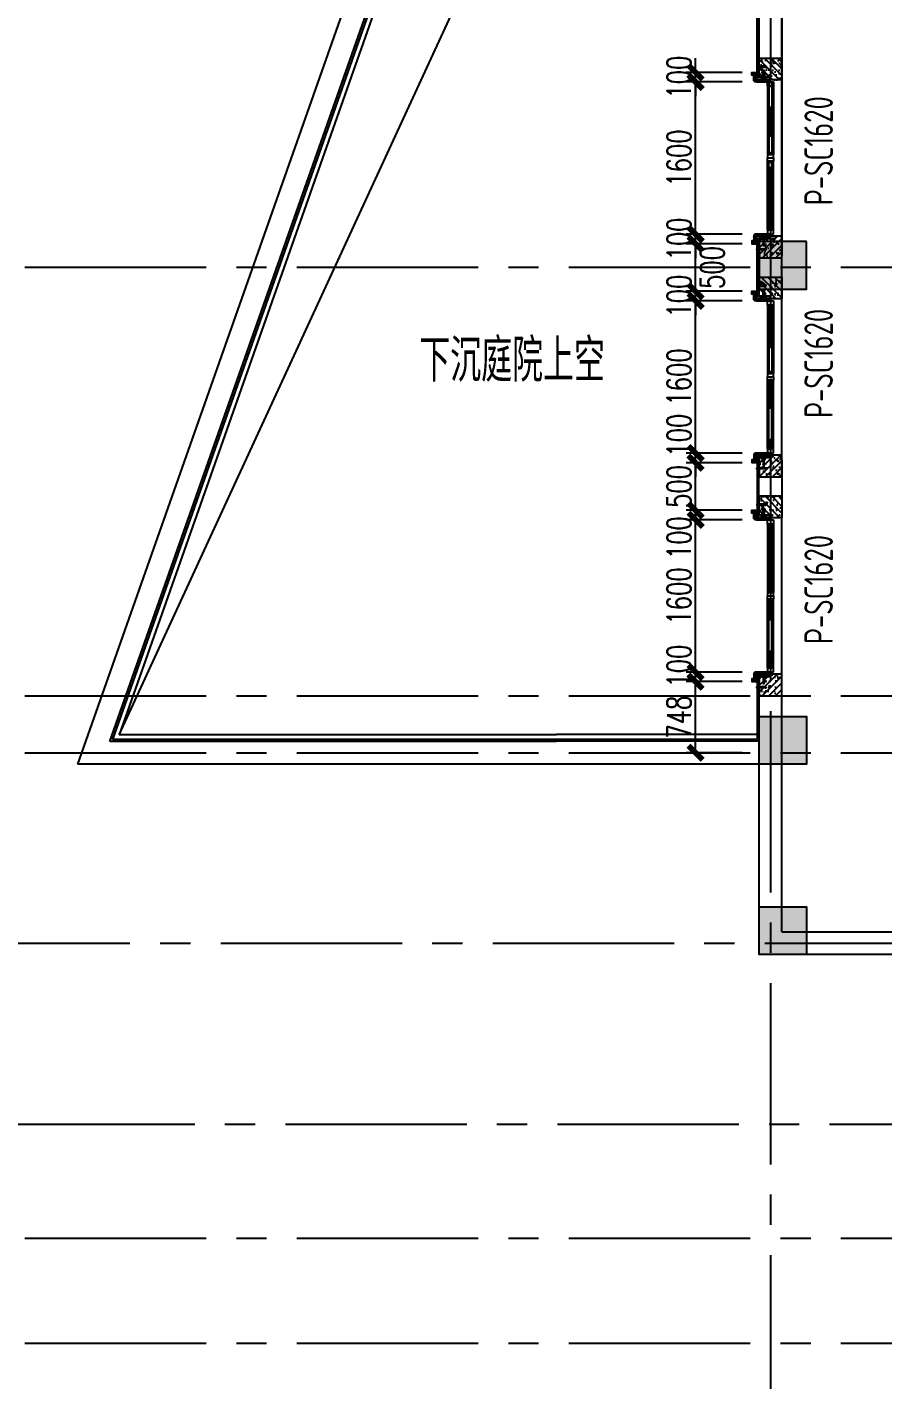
# Model space of a CAD drawing. Extents: x 296441 to 853063, y 459050 to 1117990.
# Drawn here: x 600890 to 609880, y 803050 to 817261 of the extents above; entities that cross this region are included whole.
import ezdxf
from ezdxf.enums import TextEntityAlignment as Align

# ---------------------------------------------------------------- set-up
doc = ezdxf.new("R2010")
doc.units = 0
doc.header["$LTSCALE"] = 1000
for name, pattern in [('14-GRID$0$CENTER2', [28.575, 19.05, -3.175, 3.175, -3.175]), ('CENTER', [50.8, 31.75, -6.35, 6.35, -6.35]), ('DASH', [0.35, 0.25, -0.1]), ('DOTE', [2.42, 2, -0.2, 0.02, -0.2])]:
    doc.linetypes.add(name, pattern=pattern)
for name, color, linetype in [('0-COL', 50, 'Continuous'), ('0-COL-H1', 170, 'Continuous'), ('0-dimension', 3, 'Continuous'), ('0-hatch', 8, 'Continuous'), ('0-不锈钢', 161, 'Continuous'), ('14-GRID$0$G-GRID', 9, '14-GRID$0$CENTER2'), ('1_钢型材', 30, 'Continuous'), ('2', 7, 'Continuous'), ('4HATCH(填充)', 8, 'Continuous'), ('5PJ(配件)', 13, 'Continuous'), ('8XX(虚线)', 8, 'DASH'), ('BSMT-PLAN-BS01$0$A-WALL', 1, 'Continuous'), ('DIM_ELEV', 3, 'Continuous'), ('DZ-3-PLAN-BASEMENT-NORTH$0$A-OVLK', 140, 'Continuous'), ('DZ-PLAN-MAIN-FL01$0$A-WIND-IDEN', 33, 'Continuous'), ('G-BM01$0$A-HOLE', 211, 'Continuous'), ('G-BM01$0$A-WALL', 1, 'Continuous'), ('G-BS01-20$0$G-FL01$0$A-OVLK', 140, 'Continuous'), ('G-BS01-20$0$G-FL01$0$A-SECT-WIND', 155, 'Continuous'), ('G-BS01-20$0$G-FL01$0$A-SECT-WOOD', 17, 'Continuous'), ('G-BS01-20$0$G-FL01$0$A-WALL', 1, 'Continuous'), ('G-BS01-20$0$G-FL01$0$A-WALL-FNSH', 6, 'Continuous'), ('G-TEXT-BM01-mi$0$A-ROOM-IDEN', 4, 'Continuous'), ('PUB_DIM', 3, 'Continuous'), ('PUB_TEXT', 7, 'Continuous'), ('WALL', 242, 'Continuous'), ('ZT0_默认图层-----PM、LM、DY、JD', 7, 'Continuous'), ('ZT1_Dim---标注---PM、LM、DY、JD', 252, 'Continuous'), ('ZT1_通用--Wall---PM、LM、DY、JD', 5, 'Continuous'), ('ZT1_通用--填充---PM、LM、DY、JD', 8, 'Continuous'), ('ZT3_辅材--五金件-------------JD', 13, 'Continuous'), ('ZT3_辅材--其他---------------JD', 1, 'Continuous'), ('ZT3_面板--石材板-PM、LM、DY、JD', 45, 'Continuous'), ('ZX', 1, 'CENTER')]:
    doc.layers.add(name, color=color, linetype=linetype)
doc.layers.add('noprint', color=215, linetype='Continuous', plot=False)
doc.styles.add('_TCH_DIM', font='SIMPLEX', dxfattribs={"bigfont": 'GBCBIG'})
doc.styles.get("Standard").update_dxf_attribs({"font": 'gbenor.shx', "bigfont": 'gbcbig.shx'})
doc.styles.add('ZT-DIMSTYLE', font='ROMANS.shx', dxfattribs={"width": 0.7, "bigfont": 'CHINESE.shx'})
doc.styles.add('ZT_文字标注', font='ROMANS.shx', dxfattribs={"width": 0.7, "bigfont": '@1chinese.shx'})
doc.dimstyles.new('ZT-DIM100', dxfattribs={"dimscale": 100, "dimtxt": 2.5, "dimasz": 1.5, "dimexe": 1, "dimexo": 1, "dimgap": 0.5, "dimtad": 1, "dimdec": 0, "dimdsep": 46, "dimtxsty": 'ZT-DIMSTYLE', "dimblk": 'ARCHTICK', "dimcen": 2.5, "dimclrd": 175, "dimclre": 175, "dimclrt": 7, "dimazin": 2, "dimtfac": 1, "dimtix": 1, "dimtmove": 2, "dimatfit": 3, "dimfxl": 0, "dimarcsym": 0})

# ---------------------------------------------------------------- blocks, each defined once
blk = doc.blocks.new('20B-G1-地下夹层')
at = {"layer": 'DZ-3-PLAN-BASEMENT-NORTH$0$A-OVLK'}
blk.add_line((694069, -444412), (691961, -444412), dxfattribs=at)
at = {"layer": 'G-BM01$0$A-WALL'}
for p, q in [((694089, -435782), (694089, -437505)), ((694329, -436022), (694329, -437602)), ((694089, -443815), (694089, -444482)), ((694329, -446482), (694329, -443825)), ((694089, -444482), (691961, -444482)), ((694089, -444722), (691961, -444722)), ((694089, -444722), (694089, -446722)), ((694329, -446482), (701529, -446482)), ((696089, -446722), (694089, -446722))]:
    blk.add_line(p, q, dxfattribs=at)
at = {"layer": 'G-BS01-20$0$G-FL01$0$A-OVLK'}
for p, q in [((694329, -439205), (694329, -437505)), ((694329, -441505), (694329, -439805)), ((694329, -443805), (694329, -442105))]:
    blk.add_line(p, q, dxfattribs=at)
at = {"layer": 'G-BS01-20$0$G-FL01$0$A-SECT-WIND'}
for p, q in [((694177, -437600), (694177, -438317)), ((694194, -437562), (694194, -438302)), ((694224, -437562), (694224, -438302)), ((694242, -437600), (694242, -438317)), ((694177, -439110), (694177, -438387)), ((694194, -439095), (694194, -438402)), ((694224, -439095), (694224, -438402)), ((694242, -439110), (694242, -438387)), ((694177, -439900), (694177, -440617)), ((694194, -439915), (694194, -440602)), ((694224, -439915), (694224, -440602)), ((694242, -439900), (694242, -440617)), ((694177, -441410), (694177, -440687)), ((694194, -441395), (694194, -440702)), ((694224, -441395), (694224, -440702)), ((694242, -441410), (694242, -440687)), ((694177, -442200), (694177, -442917)), ((694194, -442215), (694194, -442902)), ((694224, -442215), (694224, -442902)), ((694242, -442200), (694242, -442917)), ((694177, -443710), (694177, -442987)), ((694194, -443695), (694194, -443002)), ((694224, -443695), (694224, -443002)), ((694242, -443710), (694242, -442987))]:
    blk.add_line(p, q, dxfattribs=at)
at = {"layer": 'G-BS01-20$0$G-FL01$0$A-SECT-WOOD'}
for points in [[(694242, -437555), (694242, -437600), (694177, -437600), (694177, -437555)], [(694224, -437562), (694194, -437562), (694194, -437600), (694224, -437600)], [(694242, -438352), (694242, -438317), (694177, -438317), (694177, -438352)], [(694242, -438352), (694242, -438387), (694177, -438387), (694177, -438352)], [(694224, -438302), (694194, -438302), (694194, -438317), (694224, -438317)], [(694224, -438402), (694194, -438402), (694194, -438387), (694224, -438387)], [(694242, -439155), (694242, -439110), (694177, -439110), (694177, -439155)], [(694224, -439095), (694194, -439095), (694194, -439110), (694224, -439110)], [(694242, -439855), (694242, -439900), (694177, -439900), (694177, -439855)], [(694224, -439915), (694194, -439915), (694194, -439900), (694224, -439900)], [(694242, -440652), (694242, -440617), (694177, -440617), (694177, -440652)], [(694242, -440652), (694242, -440687), (694177, -440687), (694177, -440652)], [(694224, -440602), (694194, -440602), (694194, -440617), (694224, -440617)], [(694224, -440702), (694194, -440702), (694194, -440687), (694224, -440687)], [(694242, -441455), (694242, -441410), (694177, -441410), (694177, -441455)], [(694224, -441395), (694194, -441395), (694194, -441410), (694224, -441410)], [(694242, -442155), (694242, -442200), (694177, -442200), (694177, -442155)], [(694224, -442215), (694194, -442215), (694194, -442200), (694224, -442200)], [(694242, -442952), (694242, -442917), (694177, -442917), (694177, -442952)], [(694224, -442902), (694194, -442902), (694194, -442917), (694224, -442917)], [(694242, -442952), (694242, -442987), (694177, -442987), (694177, -442952)], [(694224, -443002), (694194, -443002), (694194, -442987), (694224, -442987)], [(694242, -443755), (694242, -443710), (694177, -443710), (694177, -443755)], [(694224, -443695), (694194, -443695), (694194, -443710), (694224, -443710)]]:
    blk.add_lwpolyline(points, close=True, dxfattribs=at)
at = {"layer": 'G-BS01-20$0$G-FL01$0$A-WALL'}
for p, q in [((694329, -436022), (694329, -439382)), ((694089, -439215), (694089, -439805)), ((694089, -442095), (694089, -441515)), ((694329, -441525), (694329, -442105))]:
    blk.add_line(p, q, dxfattribs=at)
at = {"layer": 'G-BS01-20$0$G-FL01$0$A-WALL', "color": 1}
for p, q in [((694329, -437495), (694329, -436554)), ((694329, -439805), (694329, -439215))]:
    blk.add_line(p, q, dxfattribs=at)
at = {"layer": 'G-BS01-20$0$G-FL01$0$A-WALL-FNSH'}
blk.add_line((694069, -444462), (691961, -444462), dxfattribs=at)
blk.add_lwpolyline([(694089, -437505), (694069, -437505), (694069, -435762), (705729, -435762)], dxfattribs=at)
at = {"layer": 'G-BS01-20$0$G-FL01$0$A-WALL-FNSH', "elevation": 0}
for points in [[(694089, -439805), (694069, -439805), (694069, -439205), (694089, -439205)], [(694089, -441505), (694069, -441505), (694069, -442105), (694089, -442105)], [(694089, -443805), (694069, -443805), (694069, -444462)]]:
    blk.add_lwpolyline(points, dxfattribs=at)
blk = doc.blocks.new('B2-665')
at = {"layer": 'DIM_ELEV'}
for p, q in [((807086, 166520), (806786, 166820)), ((806786, 166820), (808282, 166820)), ((807086, 166520), (807386, 166820))]:
    blk.add_line(p, q, dxfattribs=at)
at = {"layer": 'DZ-PLAN-MAIN-FL01$0$A-WIND-IDEN', "color": 2, "width": 0.8}
for s, p in [('P-SC1620', (800229, 169414)), ('P-SC1620', (800229, 167180)), ('P-SC1620', (800229, 164805)), ('LPC0716a', (809469, 162722))]:
    blk.add_text(s, height=300, rotation=90, dxfattribs=at).set_placement(p)
blk.add_text('LPC0716a', height=300, dxfattribs=at).set_placement((809623, 164479))
at = {"layer": 'G-TEXT-BM01-mi$0$A-ROOM-IDEN'}
for s, height, p in [('上', 451, (807609, 167922)), ('下沉庭院上空', 451.3, (795884, 167559)), ('上空', 451.3, (802961, 165838)), ('下', 451, (807911, 164688)), ('采光井', 451.3, (809958, 163124)), ('上空', 451.3, (809958, 162637))]:
    blk.add_text(s, height=height, dxfattribs=at).set_placement(p)
at = {"layer": 'G-TEXT-BM01-mi$0$A-ROOM-IDEN', "insert": (808541, 166640), "char_height": 451.3, "width": 611.5, "attachment_point": 1}
blk.add_mtext('上空', dxfattribs=at)
at = {"layer": 'PUB_TEXT', "style": '_TCH_DIM', "width": 0.705882}
for s, p in [('-3.000', (807258, 167300)), ('-3.050', (807309, 166910)), ('(', (808382, 166910)), (')', (808712, 166910))]:
    blk.add_text(s, height=255, dxfattribs=at).set_placement(p)
at = {"layer": 'PUB_TEXT', "style": '_TCH_DIM'}
blk.add_text('结', height=289, dxfattribs=at).set_placement((808502, 166910))
blk = doc.blocks.new('20B夹层柱子')
at = {"layer": '0-COL', "elevation": 0}
for points in [[(1181865, -439288), (1181365, -439288), (1181365, -439788), (1181865, -439788)], [(1181365, -444278), (1181865, -444278), (1181865, -444778), (1181365, -444778)], [(1181605, -446278), (1181605, -446278), (1181865, -446278), (1181865, -446778), (1181365, -446778), (1181365, -446278)]]:
    blk.add_lwpolyline(points, close=True, dxfattribs=at)
at = {"layer": '0-COL-H1', "color": 254}
for points in [[(1181365, -439788, 0), (1181365, -439288, 0), (1181865, -439788, 0), (1181865, -439288, 0)], [(1181865, -444778, 0), (1181865, -444278, 0), (1181365, -444778, 0), (1181365, -444278, 0)], [(1181605, -446278, 0), (1181365, -446278, 0), (1181605, -446278, 0), (1181365, -446778, 0)], [(1181605, -446278, 0), (1181365, -446778, 0), (1181865, -446278, 0), (1181865, -446778, 0)]]:
    blk.add_solid(points, dxfattribs=at)
blk = doc.blocks.new('ZT_钢膨胀螺栓_M10X95')
at = {"layer": 'ZT3_辅材--五金件-------------JD', "color": 1, "linetype": 'DOTE', "ltscale": 5}
blk.add_line((-27, 0), (82, 0), dxfattribs=at)
at = {"layer": 'ZT3_辅材--五金件-------------JD'}
for p, q in [((-17, 5), (-19, 4)), ((-19, -4), (-19, 4)), ((-13, 4), (-18, 4)), ((-13, 5), (-17, 5)), ((-17, 5), (-17, -5)), ((-16, 5), (-16, -5)), ((-14, 5), (-14, -5)), ((-13, -7), (-13, 7)), ((-5, 9), (-12, 9)), ((-5, 5), (-12, 5)), ((-5, -9), (-5, 9)), ((-2, 1), (-5, 0)), ((-2, 0), (-5, -1)), ((0, 5), (55, 5)), ((55, 5), (55, -5)), ((57, 4), (55, 4)), ((57, 1), (55, 1)), ((57, 5), (72, 7)), ((57, -5), (57, 5)), ((72, 0), (61, 0)), ((72, 7), (75, 7)), ((72, 7), (72, 0)), ((76, 6), (76, -6)), ((-17, -5), (-19, -4)), ((-13, -4), (-18, -4)), ((-13, -5), (-17, -5)), ((-5, -5), (-12, -5)), ((-5, -9), (-12, -9)), ((55, -5), (0, -5)), ((57, -1), (55, -1)), ((57, -4), (55, -4)), ((72, -7), (57, -5)), ((61, 0), (72, 0)), ((72, 0), (72, -7)), ((75, -7), (72, -7))]:
    blk.add_line(p, q, dxfattribs=at)
for centre, radius, start, end in [((-7, 7), 5.58, 155.5673, 204.4327), ((9, 0), 21.6, 167.6432, 192.3568), ((60, 0), 1.04, 23.5782, 336.4218), ((75, 6), 1, 0, 97.412), ((-7, -7), 5.58, 155.5673, 204.4327), ((75, -6), 1, 262.588, 0)]:
    blk.add_arc(centre, radius, start, end, dxfattribs=at)
at = {"layer": 'Defpoints', "color": 250, "style": 'ZT_文字标注', "width": 0.7}
for s, p in [('M10', (-9, 7)), ('95', (-9, -6))]:
    blk.add_text(s, height=1.5, rotation=90, dxfattribs=at).set_placement(p, align=Align.MIDDLE)
blk = doc.blocks.new('*U2473')
at = {"layer": 'ZT3_辅材--五金件-------------JD', "rotation": 270}
blk.add_blockref('ZT_钢膨胀螺栓_M10X95', (0, 0), dxfattribs=at)
blk = doc.blocks.new('BS-03')
at = {"layer": '0-hatch'}
h = blk.add_hatch(dxfattribs=at)
h.set_pattern_fill('ANSI37', color=256, scale=0.2, angle=90, style=0)
h.set_pattern_definition([(45.000534, (-2240.4478, -446.36857), (-0.44901699, 0.44900862), []), (135.000534, (-2240.4478, -446.36857), (-0.44900862, -0.44901699), [])])
h.paths.add_polyline_path([(-6, 0), (-7, 0), (-7, -9), (-6, -9), (-8, -15), (9, -15), (6, -9), (7, -9), (7, 0), (6, 0), (6, -8), (4, -8), (4, -9), (7, -14), (6, -14, -0.197658), (5, -14), (-5, -14, -0.197658), (-6, -14), (-7, -14), (-4, -8), (-6, -8)])
at = {"layer": 'ZT1_通用--填充---PM、LM、DY、JD', "ltscale": 40}
h = blk.add_hatch(dxfattribs=at)
h.set_pattern_fill('ANSI38', color=256, style=0)
h.set_pattern_definition([(45, (-17.5, 0), (-1.12253, 1.12253), []), (135, (-17.5, 0), (-3.367596, 1.12253), [3.96875, -2.38125])])
h.paths.add_polyline_path([(-18, 3), (-18, 0), (18, 0), (18, 3)])
at = {"layer": '0-不锈钢'}
for p, q in [((4, 19), (-4, 19)), ((-4, 9), (-4, 14)), ((-3, 19), (-3, 14)), ((4, 9), (4, 14)), ((-2, -12), (-5, -14)), ((2, -12), (5, -14)), ((4, -9), (4, -8))]:
    blk.add_line(p, q, dxfattribs=at)
blk.add_lwpolyline([(-10, 8), (-10, 7), (10, 7), (10, 8)], close=True, dxfattribs=at)
blk.add_lwpolyline([(-7, 9, 0.317837), (-4, 9, 0.158919), (4, 9, 0.317837), (7, 9), (7, 14, 0.317837), (4, 14, 0.158919), (-4, 14, 0.317837), (-7, 14)], format="xyb", close=True, dxfattribs=at)
for points in [[(5, 14), (0, 14), (-6, 14)], [(5, 8), (0, 8), (-6, 8)], [(4, 14), (4, 19), (3, 19), (-3, 19), (-4, 19), (-4, 14)], [(3, 19), (3, 14)], [(7, 0), (7, -9), (6, -9), (9, -15), (-8, -15), (-6, -9), (-7, -9), (-7, 0)], [(4, -9), (7, -14), (-7, -14), (-4, -8)], [(6, 0), (6, -8), (-6, -8), (-6, 0)]]:
    blk.add_lwpolyline(points, dxfattribs=at)
blk.add_lwpolyline([(3, -8), (3, -10, -0.809451), (3, -10), (3, -10, 0.17444), (0, -9, 0.17444), (-3, -10), (-3, -10, -0.809451), (-3, -10), (-2, -8)], format="xyb", dxfattribs=at)
for centre, radius, start, end in [((-6, -13), 0.871, 153.627, 308.5058), ((0, -15), 3.96, 51.4953, 128.5058), ((6, -13), 0.871, 231.4953, 26.374)]:
    blk.add_arc(centre, radius, start, end, dxfattribs=at)
at = {"layer": '2', "color": 1, "linetype": 'CENTER', "ltscale": 0.2}
blk.add_line((0, 19), (0, -20), dxfattribs=at)
at = {"layer": '2', "color": 2}
blk.add_lwpolyline([(-18, 3), (-18, 0), (18, 0), (18, 3), (-18, 3)], close=True, dxfattribs=at)
at = {"layer": 'ZT3_辅材--五金件-------------JD', "ltscale": 40}
blk.add_lwpolyline([(-18, 3), (-18, 0), (18, 0), (18, 3), (-18, 3)], dxfattribs=at)
at = {"layer": 'ZX'}
for p, q in [((0, 25), (0, -8)), ((0, 19), (0, -13))]:
    blk.add_line(p, q, dxfattribs=at)
blk = doc.blocks.new('20200317151452')
at = {"layer": '4HATCH(填充)', "ltscale": 10}
h = blk.add_hatch(dxfattribs=at)
h.set_pattern_fill('ANSI33', color=256, scale=4)
h.set_pattern_definition([(45, (101815.511, -222280.076), (-8.9802561, 8.9802561), []), (45, (101824.491, -222280.076), (-8.9802561, 8.9802561), [6.35, -3.175])])
h.paths.add_polyline_path([(25, -125), (50, -125), (50, -265), (25, -265)])
h = blk.add_hatch(dxfattribs=at)
h.set_pattern_fill('ANSI33', color=256, scale=4)
h.set_pattern_definition([(45, (367061.427, -666237.942), (-8.98025612, 8.98025612), []), (45, (367070.407, -666237.942), (-8.98025612, 8.98025612), [6.35, -3.175])])
edge = h.paths.add_edge_path()
edge.add_line((-50, -265), (50, -265))
edge.add_line((50, -265), (50, -280))
edge.add_arc((45, -280), 5, 270.0089, 359.9995, ccw=False)
edge.add_line((45, -285), (40, -285))
edge.add_line((40, -285), (40, -290))
edge.add_arc((35, -290), 5, 270, 360, ccw=False)
edge.add_line((35, -295), (-20, -295))
edge.add_line((-20, -295), (-20, -315))
edge.add_line((-20, -315), (-50, -315))
edge.add_line((-50, -315), (-50, -295))
edge.add_line((-50, -295), (-50, -265))
at = {"layer": '8XX(虚线)', "ltscale": 25}
h = blk.add_hatch(dxfattribs=at)
h.set_pattern_fill('AR-SAND', color=256, scale=0.05, angle=360, style=0)
h.set_pattern_definition([(232.5, (24.9997, -190.4254), (-2.44707, 0.08), [0, -1.9304, 0, -2.159, 0, -2.06375]), (262.5, (24.9997, -190.4254), (-3.58413, -2.24762), [0, -1.0414, 0, -1.7399, 0, -0.66675]), (302.5, (24.9997, -188.8633), (-0.00719, -3.95496), [0, -0.635, 0, -2.286, 0, -2.9845]), (312.5, (24.9997, -188.8633), (-1.11465, -3.81778), [0, -0.3175, 0, -1.4986, 0, -1.7145])])
edge = h.paths.add_edge_path()
edge.add_line((41, -160), (34, -160))
edge.add_line((34, -160), (34, -170))
edge.add_line((34, -170), (38, -170))
edge.add_arc((38, -172), 1.2, 0, 90, ccw=False)
edge.add_line((39, -172), (39, -190))
edge.add_line((39, -190), (41, -190))
edge.add_line((41, -190), (41, -160))
edge = h.paths.add_edge_path()
edge.add_line((34, -220), (41, -220))
edge.add_line((41, -220), (41, -190))
edge.add_line((41, -190), (39, -190))
edge.add_line((39, -190), (39, -209))
edge.add_arc((38, -209), 1.2, 270, 360, ccw=False)
edge.add_line((38, -210), (34, -210))
edge.add_line((34, -210), (34, -220))
at = {"layer": 'ZT1_通用--填充---PM、LM、DY、JD', "ltscale": 40}
h = blk.add_hatch(dxfattribs=at)
h.set_pattern_fill('钢筋混凝土', color=256, scale=20)
h.set_pattern_definition([(45, (101815.51, -222280.076), (-35.355339, 35.355339), []), (50, (101815.51, -222280.08), (143.452037, -12.550427), [15, -165]), (355, (101815.51, -222280.08), (-27.75027, 150.43843), [12, -132]), (100.4514, (101827.47, -222281.12), (115.70188, 137.88791), [12.74804, -140.22842]), (46.1842, (101815.51, -222240.08), (213.44821, -33.1038), [22.5, -247.5]), (96.6356, (101833.3, -222242.83), (186.93254, 194.82357), [19.12206, -210.3426]), (351.1842, (101815.51, -222240.08), (186.93239, 194.82372), [18, -198]), (21, (101835.51, -222250.08), (119.38141, -80.52378), [15, -165]), (326, (101835.51, -222250.08), (48.66307, 145.03001), [12, -132]), (71.4514, (101845.46, -222256.79), (168.044526, 64.5061), [12.74804, -140.22842]), (37.5, (101815.51, -222280.076), (2.431971, 66.578771), [0, -130.4, 0, -134, 0, -132.5]), (7.5, (101815.51, -222280.076), (52.613907, 78.882342), [0, -76.4, 0, -127.4, 0, -50.5]), (327.5, (101770.91, -222280.076), (106.764487, -4.510974), [0, -50, 0, -156, 0, -207]), (317.5, (101750.91, -222280.08), (116.637234, 20.020996), [0, -65, 0, -103.6, 0, -147])])
h.paths.add_polyline_path([(-200, -240), (-200, 0), (30, 0), (30, -120), (0, -120), (0, -240)])
at = {"color": 1, "linetype": 'CENTER', "ltscale": 10}
blk.add_line((-40, -190), (19, -190), dxfattribs=at)
blk.add_line((-40, -190), (19, -190), dxfattribs=at)
at = {"color": 8}
blk.add_line((41, -220, 0), (34, -220, 0), dxfattribs=at)
at = {"layer": '1_钢型材', "ltscale": 40, "elevation": 0}
blk.add_lwpolyline([(-7, -262), (-7, -258), (-38, -258), (-38, -240), (-140, -240), (-140, -244), (-42, -244), (-42, -262)], close=True, dxfattribs=at)
at = {"layer": '5PJ(配件)'}
for p, q in [((4, -170), (4, -210)), ((8, -170), (8, -210)), ((25, -170), (38, -170, 0)), ((38, -210, 0), (25, -210)), ((35, -170, 0), (35, -210, 0)), ((39, -172, 0), (39, -184, 0)), ((39, -184, 0), (39, -209, 0))]:
    blk.add_line(p, q, dxfattribs=at)
for points in [[(25, -210), (0, -210), (0, -170)], [(0, -170), (25, -170)]]:
    blk.add_lwpolyline(points, dxfattribs=at)
for centre, start, end in [((38, -172, 0), 0, 90), ((38, -209, 0), 270, 0)]:
    blk.add_arc(centre, 1.2, start, end, dxfattribs=at)
at = {"layer": '8XX(虚线)', "ltscale": 25}
for p, q in [((34, -170, 0), (34, -160, 0)), ((34, -160, 0), (41, -160, 0)), ((34, -215, 0), (34, -210, 0)), ((34, -220, 0), (34, -210, 0)), ((41, -160, 0), (41, -220, 0))]:
    blk.add_line(p, q, dxfattribs=at)
at = {"layer": 'ZT1_通用--Wall---PM、LM、DY、JD', "ltscale": 300}
blk.add_lwpolyline([(-200, -240), (-200, 0), (30, 0), (30, -120), (0, -120), (0, -240), (-200, -240)], dxfattribs=at)
at = {"layer": 'ZT1_通用--填充---PM、LM、DY、JD', "linetype": 'ByBlock', "const_width": 1, "elevation": 0}
blk.add_lwpolyline([(25, -265), (50, -265)], dxfattribs=at)
at = {"layer": 'ZT3_辅材--五金件-------------JD', "color": 1, "linetype": 'DOTE', "ltscale": 5}
blk.add_line((19, -190), (-74, -190), dxfattribs=at)
at = {"layer": 'ZT3_辅材--五金件-------------JD'}
for p, q in [((-68, -196), (-68, -185)), ((-67, -184), (-64, -184)), ((-64, -197), (-67, -197)), ((-64, -190), (-64, -183)), ((-64, -183), (-49, -185)), ((-53, -190), (-64, -190)), ((-64, -197), (-64, -191)), ((-64, -191), (-53, -191)), ((-49, -195), (-64, -197)), ((-49, -185), (-49, -195)), ((-49, -186), (-47, -186)), ((-49, -189), (-47, -189)), ((-49, -191), (-47, -191)), ((-49, -195), (-47, -195)), ((-47, -195), (-47, -185)), ((-47, -185), (4, -185)), ((4, -195), (-47, -195)), ((10, -190), (13, -189)), ((10, -191), (13, -190)), ((13, -181), (17, -181)), ((13, -181), (13, -200)), ((13, -186), (17, -186)), ((13, -195), (17, -195)), ((13, -200), (17, -200)), ((18, -183), (18, -197)), ((18, -185), (19, -185)), ((18, -186), (19, -186)), ((18, -195), (19, -195)), ((18, -195), (19, -195)), ((19, -195), (19, -185))]:
    blk.add_line(p, q, dxfattribs=at)
for centre, radius, start, end in [((-67, -185), 1, 82.588, 180), ((-67, -196), 1, 180, 277.412), ((-52, -190), 1.04, 203.5782, 156.4218), ((12, -183), 5.58, 335.5673, 24.4327), ((-4, -190), 21.6, 347.6432, 12.3568), ((12, -197), 5.58, 335.5673, 24.4327)]:
    blk.add_arc(centre, radius, start, end, dxfattribs=at)
at = {"layer": 'ZT3_辅材--其他---------------JD', "ltscale": 40}
blk.add_line((25, -125, 0), (0, -125), dxfattribs=at)
at = {"layer": 'ZT3_面板--石材板-PM、LM、DY、JD', "ltscale": 10, "elevation": 0}
blk.add_lwpolyline([(25, -125), (50, -125), (50, -265), (25, -265)], close=True, dxfattribs=at)
at = {"layer": 'ZT3_面板--石材板-PM、LM、DY、JD', "ltscale": 40, "elevation": 0}
blk.add_lwpolyline([(25, -125), (25, -265), (50, -265), (50, -125)], close=True, dxfattribs=at)
at = {"layer": 'ZT3_面板--石材板-PM、LM、DY、JD', "ltscale": 10, "elevation": 0}
blk.add_lwpolyline([(50, -265), (50, -280, -0.414165), (45, -285), (40, -285), (40, -290, -0.414214), (35, -295), (-20, -295), (-20, -315), (-50, -315), (-50, -295), (-50, -265), (50, -265)], format="xyb", dxfattribs=at)
at = {"layer": '0-dimension', "ltscale": 0.5}
blk.add_blockref('BS-03', (-25, -265, 0), dxfattribs=at)
at = {"layer": 'ZT3_辅材--五金件-------------JD', "extrusion": (0, 0, -1), "zscale": -1, "rotation": 180}
blk.add_blockref('*U2473', (110, -244), dxfattribs=at)
at = {"layer": 'Defpoints', "color": 250, "style": 'ZT_文字标注', "width": 0.7}
for s, p in [('95', (17, -184)), ('M10', (17, -198))]:
    blk.add_text(s, height=1.5, rotation=270, dxfattribs=at).set_placement(p, align=Align.MIDDLE)
blk = doc.blocks.new('_ArchTick')
at = {"color": 0, "linetype": 'ByBlock', "const_width": 0.4}
blk.add_lwpolyline([(-0.5, -0.5), (0.5, 0.5)], dxfattribs=at)
blk = doc.blocks.new('*D2332')
at = {"layer": 'Defpoints', "color": 0, "ltscale": 1000, "transparency": 16777216}
for p in [(607912, 816785), (608503, 816785, 0), (608503, 816685, 0)]:
    blk.add_point(p, dxfattribs=at)
at = {"layer": 'ZT1_Dim---标注---PM、LM、DY、JD', "color": 175, "linetype": 'ByBlock', "lineweight": -2, "ltscale": 1000, "transparency": 16777216}
for p, q in [((607912, 816785), (607912, 816935)), ((608403, 816785), (607812, 816785)), ((607912, 816685), (607912, 816785)), ((608403, 816685), (607812, 816685)), ((607912, 816685), (607912, 816535))]:
    blk.add_line(p, q, dxfattribs=at)
at = {"layer": 'ZT1_Dim---标注---PM、LM、DY、JD', "color": 175, "lineweight": -2, "ltscale": 1000, "transparency": 16777216, "xscale": 150, "yscale": 150, "zscale": 150}
for p, rotation in [((607912, 816785), 270), ((607912, 816685), 90)]:
    blk.add_blockref('_ArchTick', p, dxfattribs=dict(at, rotation=rotation))
at = {"layer": 'ZT1_Dim---标注---PM、LM、DY、JD', "color": 7, "ltscale": 1000, "transparency": 16777216, "insert": (607737, 816735), "char_height": 250, "attachment_point": 5, "rotation": 90, "style": 'ZT-DIMSTYLE'}
blk.add_mtext('100', dxfattribs=at)
blk = doc.blocks.new('*D2333')
at = {"layer": 'Defpoints', "color": 0, "ltscale": 1000, "transparency": 16777216}
for p in [(607912, 816685), (608503, 816685, 0), (608503, 815085)]:
    blk.add_point(p, dxfattribs=at)
at = {"layer": 'ZT1_Dim---标注---PM、LM、DY、JD', "color": 175, "linetype": 'ByBlock', "lineweight": -2, "ltscale": 1000, "transparency": 16777216}
for p, q in [((608403, 816685), (607812, 816685)), ((607912, 815085), (607912, 816685)), ((608403, 815085), (607812, 815085))]:
    blk.add_line(p, q, dxfattribs=at)
at = {"layer": 'ZT1_Dim---标注---PM、LM、DY、JD', "color": 175, "lineweight": -2, "ltscale": 1000, "transparency": 16777216, "xscale": 150, "yscale": 150, "zscale": 150}
for p, rotation in [((607912, 816685), 90), ((607912, 815085), 270)]:
    blk.add_blockref('_ArchTick', p, dxfattribs=dict(at, rotation=rotation))
at = {"layer": 'ZT1_Dim---标注---PM、LM、DY、JD', "color": 7, "ltscale": 1000, "transparency": 16777216, "insert": (607737, 815885), "char_height": 250, "attachment_point": 5, "rotation": 90, "style": 'ZT-DIMSTYLE'}
blk.add_mtext('1600', dxfattribs=at)
blk = doc.blocks.new('*D2334')
at = {"layer": 'Defpoints', "color": 0, "ltscale": 1000, "transparency": 16777216}
for p in [(607912, 815085), (608503, 815085), (608503, 814985)]:
    blk.add_point(p, dxfattribs=at)
at = {"layer": 'ZT1_Dim---标注---PM、LM、DY、JD', "color": 175, "linetype": 'ByBlock', "lineweight": -2, "ltscale": 1000, "transparency": 16777216}
for p, q in [((607912, 815085), (607912, 815235)), ((608403, 815085), (607812, 815085)), ((607912, 814985), (607912, 815085)), ((608403, 814985), (607812, 814985)), ((607912, 814985), (607912, 814835))]:
    blk.add_line(p, q, dxfattribs=at)
at = {"layer": 'ZT1_Dim---标注---PM、LM、DY、JD', "color": 175, "lineweight": -2, "ltscale": 1000, "transparency": 16777216, "xscale": 150, "yscale": 150, "zscale": 150}
for p, rotation in [((607912, 815085), 270), ((607912, 814985), 90)]:
    blk.add_blockref('_ArchTick', p, dxfattribs=dict(at, rotation=rotation))
at = {"layer": 'ZT1_Dim---标注---PM、LM、DY、JD', "color": 7, "ltscale": 1000, "transparency": 16777216, "insert": (607737, 815035), "char_height": 250, "attachment_point": 5, "rotation": 90, "style": 'ZT-DIMSTYLE'}
blk.add_mtext('100', dxfattribs=at)
blk = doc.blocks.new('*D2340')
at = {"layer": 'Defpoints', "color": 0, "ltscale": 1000, "transparency": 16777216}
for p in [(607912, 814985), (608503, 814985), (608503, 814485)]:
    blk.add_point(p, dxfattribs=at)
at = {"layer": 'ZT1_Dim---标注---PM、LM、DY、JD', "color": 175, "linetype": 'ByBlock', "lineweight": -2, "ltscale": 1000, "transparency": 16777216}
for p, q in [((608403, 814985), (607812, 814985)), ((607912, 814485), (607912, 814985)), ((608403, 814485), (607812, 814485))]:
    blk.add_line(p, q, dxfattribs=at)
at = {"layer": 'ZT1_Dim---标注---PM、LM、DY、JD', "color": 175, "lineweight": -2, "ltscale": 1000, "transparency": 16777216, "xscale": 150, "yscale": 150, "zscale": 150}
for p, rotation in [((607912, 814985), 90), ((607912, 814485), 270)]:
    blk.add_blockref('_ArchTick', p, dxfattribs=dict(at, rotation=rotation))
at = {"layer": 'ZT1_Dim---标注---PM、LM、DY、JD', "color": 7, "ltscale": 1000, "transparency": 16777216, "insert": (608087, 814735), "char_height": 250, "attachment_point": 5, "rotation": 90, "style": 'ZT-DIMSTYLE'}
blk.add_mtext('500', dxfattribs=at)
blk = doc.blocks.new('*D2341')
at = {"layer": 'Defpoints', "color": 0, "ltscale": 1000, "transparency": 16777216}
for p in [(607912, 814485), (608503, 814485), (608503, 814385)]:
    blk.add_point(p, dxfattribs=at)
at = {"layer": 'ZT1_Dim---标注---PM、LM、DY、JD', "color": 175, "linetype": 'ByBlock', "lineweight": -2, "ltscale": 1000, "transparency": 16777216}
for p, q in [((607912, 814485), (607912, 814635)), ((608403, 814485), (607812, 814485)), ((607912, 814385), (607912, 814485)), ((608403, 814385), (607812, 814385)), ((607912, 814385), (607912, 814235))]:
    blk.add_line(p, q, dxfattribs=at)
at = {"layer": 'ZT1_Dim---标注---PM、LM、DY、JD', "color": 175, "lineweight": -2, "ltscale": 1000, "transparency": 16777216, "xscale": 150, "yscale": 150, "zscale": 150}
for p, rotation in [((607912, 814485), 270), ((607912, 814385), 90)]:
    blk.add_blockref('_ArchTick', p, dxfattribs=dict(at, rotation=rotation))
at = {"layer": 'ZT1_Dim---标注---PM、LM、DY、JD', "color": 7, "ltscale": 1000, "transparency": 16777216, "insert": (607737, 814435), "char_height": 250, "attachment_point": 5, "rotation": 90, "style": 'ZT-DIMSTYLE'}
blk.add_mtext('100', dxfattribs=at)
blk = doc.blocks.new('*D2342')
at = {"layer": 'Defpoints', "color": 0, "ltscale": 1000, "transparency": 16777216}
for p in [(607912, 814385), (608503, 814385), (608503, 812785)]:
    blk.add_point(p, dxfattribs=at)
at = {"layer": 'ZT1_Dim---标注---PM、LM、DY、JD', "color": 175, "linetype": 'ByBlock', "lineweight": -2, "ltscale": 1000, "transparency": 16777216}
for p, q in [((608403, 814385), (607812, 814385)), ((607912, 812785), (607912, 814385)), ((608403, 812785), (607812, 812785))]:
    blk.add_line(p, q, dxfattribs=at)
at = {"layer": 'ZT1_Dim---标注---PM、LM、DY、JD', "color": 175, "lineweight": -2, "ltscale": 1000, "transparency": 16777216, "xscale": 150, "yscale": 150, "zscale": 150}
for p, rotation in [((607912, 814385), 90), ((607912, 812785), 270)]:
    blk.add_blockref('_ArchTick', p, dxfattribs=dict(at, rotation=rotation))
at = {"layer": 'ZT1_Dim---标注---PM、LM、DY、JD', "color": 7, "ltscale": 1000, "transparency": 16777216, "insert": (607737, 813585), "char_height": 250, "attachment_point": 5, "rotation": 90, "style": 'ZT-DIMSTYLE'}
blk.add_mtext('1600', dxfattribs=at)
blk = doc.blocks.new('*D2335')
at = {"layer": 'Defpoints', "color": 0, "ltscale": 1000, "transparency": 16777216}
for p in [(607912, 812785), (608503, 812785), (608503, 812685)]:
    blk.add_point(p, dxfattribs=at)
at = {"layer": 'ZT1_Dim---标注---PM、LM、DY、JD', "color": 175, "linetype": 'ByBlock', "lineweight": -2, "ltscale": 1000, "transparency": 16777216}
for p, q in [((607912, 812785), (607912, 812935)), ((608403, 812785), (607812, 812785)), ((607912, 812685), (607912, 812785)), ((608403, 812685), (607812, 812685)), ((607912, 812685), (607912, 812535))]:
    blk.add_line(p, q, dxfattribs=at)
at = {"layer": 'ZT1_Dim---标注---PM、LM、DY、JD', "color": 175, "lineweight": -2, "ltscale": 1000, "transparency": 16777216, "xscale": 150, "yscale": 150, "zscale": 150}
for p, rotation in [((607912, 812785), 270), ((607912, 812685), 90)]:
    blk.add_blockref('_ArchTick', p, dxfattribs=dict(at, rotation=rotation))
at = {"layer": 'ZT1_Dim---标注---PM、LM、DY、JD', "color": 7, "ltscale": 1000, "transparency": 16777216, "insert": (607737, 812973), "char_height": 250, "attachment_point": 5, "rotation": 90, "style": 'ZT-DIMSTYLE'}
blk.add_mtext('100', dxfattribs=at)
blk = doc.blocks.new('*D2336')
at = {"layer": 'Defpoints', "color": 0, "ltscale": 1000, "transparency": 16777216}
for p in [(607912, 812685), (608503, 812685), (608503, 812185)]:
    blk.add_point(p, dxfattribs=at)
at = {"layer": 'ZT1_Dim---标注---PM、LM、DY、JD', "color": 175, "linetype": 'ByBlock', "lineweight": -2, "ltscale": 1000, "transparency": 16777216}
for p, q in [((607912, 812685), (607912, 812835)), ((608403, 812685), (607812, 812685)), ((607912, 812185), (607912, 812685)), ((608403, 812185), (607812, 812185)), ((607912, 812185), (607912, 812035))]:
    blk.add_line(p, q, dxfattribs=at)
at = {"layer": 'ZT1_Dim---标注---PM、LM、DY、JD', "color": 175, "lineweight": -2, "ltscale": 1000, "transparency": 16777216, "xscale": 150, "yscale": 150, "zscale": 150}
for p, rotation in [((607912, 812685), 270), ((607912, 812185), 90)]:
    blk.add_blockref('_ArchTick', p, dxfattribs=dict(at, rotation=rotation))
at = {"layer": 'ZT1_Dim---标注---PM、LM、DY、JD', "color": 7, "ltscale": 1000, "transparency": 16777216, "insert": (607737, 812435), "char_height": 250, "attachment_point": 5, "rotation": 90, "style": 'ZT-DIMSTYLE'}
blk.add_mtext('500', dxfattribs=at)
blk = doc.blocks.new('*D2337')
at = {"layer": 'Defpoints', "color": 0, "ltscale": 1000, "transparency": 16777216}
for p in [(607912, 812185), (608503, 812185), (608503, 812085)]:
    blk.add_point(p, dxfattribs=at)
at = {"layer": 'ZT1_Dim---标注---PM、LM、DY、JD', "color": 175, "linetype": 'ByBlock', "lineweight": -2, "ltscale": 1000, "transparency": 16777216}
for p, q in [((608403, 812185), (607812, 812185)), ((607912, 812085), (607912, 812185)), ((608403, 812085), (607812, 812085))]:
    blk.add_line(p, q, dxfattribs=at)
at = {"layer": 'ZT1_Dim---标注---PM、LM、DY、JD', "color": 175, "lineweight": -2, "ltscale": 1000, "transparency": 16777216, "xscale": 150, "yscale": 150, "zscale": 150}
for p, rotation in [((607912, 812185), 90), ((607912, 812085), 270)]:
    blk.add_blockref('_ArchTick', p, dxfattribs=dict(at, rotation=rotation))
at = {"layer": 'ZT1_Dim---标注---PM、LM、DY、JD', "color": 7, "ltscale": 1000, "transparency": 16777216, "insert": (607737, 811898), "char_height": 250, "attachment_point": 5, "rotation": 90, "style": 'ZT-DIMSTYLE'}
blk.add_mtext('100', dxfattribs=at)
blk = doc.blocks.new('*D2338')
at = {"layer": 'Defpoints', "color": 0, "ltscale": 1000, "transparency": 16777216}
for p in [(607912, 812085), (608503, 812085), (608503, 810485)]:
    blk.add_point(p, dxfattribs=at)
at = {"layer": 'ZT1_Dim---标注---PM、LM、DY、JD', "color": 175, "linetype": 'ByBlock', "lineweight": -2, "ltscale": 1000, "transparency": 16777216}
for p, q in [((608403, 812085), (607812, 812085)), ((607912, 810485), (607912, 812085)), ((608403, 810485), (607812, 810485))]:
    blk.add_line(p, q, dxfattribs=at)
at = {"layer": 'ZT1_Dim---标注---PM、LM、DY、JD', "color": 175, "lineweight": -2, "ltscale": 1000, "transparency": 16777216, "xscale": 150, "yscale": 150, "zscale": 150}
for p, rotation in [((607912, 812085), 90), ((607912, 810485), 270)]:
    blk.add_blockref('_ArchTick', p, dxfattribs=dict(at, rotation=rotation))
at = {"layer": 'ZT1_Dim---标注---PM、LM、DY、JD', "color": 7, "ltscale": 1000, "transparency": 16777216, "insert": (607737, 811285), "char_height": 250, "attachment_point": 5, "rotation": 90, "style": 'ZT-DIMSTYLE'}
blk.add_mtext('1600', dxfattribs=at)
blk = doc.blocks.new('*D2339')
at = {"layer": 'Defpoints', "color": 0, "ltscale": 1000, "transparency": 16777216}
for p in [(607912, 810485), (608503, 810485), (608503, 810385)]:
    blk.add_point(p, dxfattribs=at)
at = {"layer": 'ZT1_Dim---标注---PM、LM、DY、JD', "color": 175, "linetype": 'ByBlock', "lineweight": -2, "ltscale": 1000, "transparency": 16777216}
for p, q in [((608403, 810485), (607812, 810485)), ((607912, 810385), (607912, 810485)), ((608403, 810385), (607812, 810385))]:
    blk.add_line(p, q, dxfattribs=at)
at = {"layer": 'ZT1_Dim---标注---PM、LM、DY、JD', "color": 175, "lineweight": -2, "ltscale": 1000, "transparency": 16777216, "xscale": 150, "yscale": 150, "zscale": 150}
for p, rotation in [((607912, 810485), 90), ((607912, 810385), 270)]:
    blk.add_blockref('_ArchTick', p, dxfattribs=dict(at, rotation=rotation))
at = {"layer": 'ZT1_Dim---标注---PM、LM、DY、JD', "color": 7, "ltscale": 1000, "transparency": 16777216, "insert": (607737, 810549), "char_height": 250, "attachment_point": 5, "rotation": 90, "style": 'ZT-DIMSTYLE'}
blk.add_mtext('100', dxfattribs=at)
blk = doc.blocks.new('*D2331')
at = {"layer": 'Defpoints', "color": 0, "ltscale": 1000, "transparency": 16777216}
for p in [(607912, 810385), (608503, 810385), (608503, 809638)]:
    blk.add_point(p, dxfattribs=at)
at = {"layer": 'ZT1_Dim---标注---PM、LM、DY、JD', "color": 175, "linetype": 'ByBlock', "lineweight": -2, "ltscale": 1000, "transparency": 16777216}
for p, q in [((608403, 810385), (607812, 810385)), ((607912, 809638), (607912, 810385)), ((608403, 809638), (607812, 809638))]:
    blk.add_line(p, q, dxfattribs=at)
at = {"layer": 'ZT1_Dim---标注---PM、LM、DY、JD', "color": 175, "lineweight": -2, "ltscale": 1000, "transparency": 16777216, "xscale": 150, "yscale": 150, "zscale": 150}
for p, rotation in [((607912, 810385), 90), ((607912, 809638), 270)]:
    blk.add_blockref('_ArchTick', p, dxfattribs=dict(at, rotation=rotation))
at = {"layer": 'ZT1_Dim---标注---PM、LM、DY、JD', "color": 7, "ltscale": 1000, "transparency": 16777216, "insert": (607737, 810012), "char_height": 250, "attachment_point": 5, "rotation": 90, "style": 'ZT-DIMSTYLE'}
blk.add_mtext('748', dxfattribs=at)

msp = doc.modelspace()

# ---------------------------------------------------------------- linework, layer by layer
at = {"layer": '14-GRID$0$G-GRID', "color": 8, "ltscale": 0.1}
for p, q in [((608698.5, 827221.5), (608698.5, 794463.1)), ((595151, 814737.8), (620098.5, 814737.8)), ((595151, 810237.8), (620098.5, 810237.8)), ((595151, 809637.8), (620098.5, 809637.8)), ((594351, 807637.8), (620098.5, 807637.8)), ((595031, 805737.8), (674312.5, 805737.8)), ((595151, 804537.8), (674432.5, 804537.8)), ((595151, 804537.8), (674432.5, 804537.8)), ((595151, 803437.8), (674432.5, 803437.8)), ((595151, 803437.8), (674432.5, 803437.8))]:
    msp.add_line(p, q, dxfattribs=at)
at = {"layer": 'BSMT-PLAN-BS01$0$A-WALL', "color": 1}
for p, q in [((605416.1, 820857.8), (601419.2, 809517.8)), ((601758.3, 809757.8), (605586, 820617.8)), ((606450, 809757.8), (601758.3, 809757.8)), ((608578.5, 809517.8), (601419.2, 809517.8))]:
    msp.add_line(p, q, dxfattribs=at)
at = {"layer": 'DZ-3-PLAN-BASEMENT-NORTH$0$A-OVLK'}
for p in [(605635.5, 820547.8), (606450, 809827.8)]:
    msp.add_line(p, (601857.2, 809827.8), dxfattribs=at)
at = {"layer": 'G-BM01$0$A-HOLE'}
msp.add_lwpolyline([(601857.2, 809827.8), (606240.9, 819332.8), (615398.5, 820547.8)], dxfattribs=at)
at = {"layer": 'G-BS01-20$0$G-FL01$0$A-WALL-FNSH'}
for p in [(605600.1, 820597.8), (606450, 809777.8)]:
    msp.add_line(p, (601786.5, 809777.8), dxfattribs=at)

# ---------------------------------------------------------------- block references
at = {"layer": 'noprint', "linetype": 'ByBlock'}
msp.add_blockref('20B夹层柱子', (-572786.7, 1254296.1, 0), dxfattribs=at)
at = {"layer": 'PUB_DIM'}
msp.add_blockref('20B-G1-地下夹层', (-85511, 1254240.2), dxfattribs=at)
at = {"layer": 'WALL'}
msp.add_blockref('B2-665', (-190874.3, 645975), dxfattribs=at)
at = {"layer": 'ZT0_默认图层-----PM、LM、DY、JD', "ltscale": 1000, "rotation": 270}
for p in [(608818.5, 816735.3), (608818.5, 814435.3, 0), (608818.5, 812135.3, 0)]:
    msp.add_blockref('20200317151452', p, dxfattribs=at)
at = {"layer": 'ZT0_默认图层-----PM、LM、DY、JD', "ltscale": 1000, "xscale": -1, "rotation": 270}
for p in [(608818.5, 815035.3), (608818.5, 812735.3, 0), (608818.5, 810435.3, 0)]:
    msp.add_blockref('20200317151452', p, dxfattribs=at)

# ---------------------------------------------------------------- dimensions: what is measured, and where the dimension line sits
at = {"layer": 'ZT1_Dim---标注---PM、LM、DY、JD', "ltscale": 1000}
for base, p1, p2, picture, middle in [((607911.7, 816785.3), (608503.5, 816685.3, 0), (608503.5, 816785.3, 0), '*D2332', (607736.7, 816735.3)), ((607911.7, 816685.3), (608503.5, 815085.3), (608503.5, 816685.3, 0), '*D2333', (607736.7, 815885.3)), ((607911.7, 815085.3), (608503.5, 814985.3), (608503.5, 815085.3), '*D2334', (607736.7, 815035.3)), ((607911.7, 814485.3), (608503.5, 814385.3), (608503.5, 814485.3), '*D2341', (607736.7, 814435.3)), ((607911.7, 814385.3), (608503.5, 812785.3), (608503.5, 814385.3), '*D2342', (607736.7, 813585.3)), ((607911.7, 812685.3), (608503.5, 812185.3), (608503.5, 812685.3), '*D2336', (607736.7, 812435.3)), ((607911.7, 812085.3), (608503.5, 810485.3), (608503.5, 812085.3), '*D2338', (607736.7, 811285.3)), ((607911.7012, 810385.3043), (608503.4804, 809637.7853), (608503.4804, 810385.3043), '*D2331', (607736.7012, 810011.5448))]:
    dim = msp.add_linear_dim(base=base, p1=p1, p2=p2, angle=90, dimstyle='ZT-DIM100', dxfattribs=at)
    dim.commit()
    dim.dimension.update_dxf_attribs({"geometry": picture, "text_midpoint": middle})
for base, p1, p2, picture, middle in [((607911.7, 814985.3), (608503.5, 814485.3), (608503.5, 814985.3), '*D2340', (608086.7, 814735.3)), ((607911.7, 812785.3), (608503.5, 812685.3), (608503.5, 812785.3), '*D2335', (607736.7, 812972.8)), ((607911.7, 812185.3), (608503.5, 812085.3), (608503.5, 812185.3), '*D2337', (607736.7, 811897.8)), ((607911.7, 810485.3), (608503.5, 810385.3), (608503.5, 810485.3), '*D2339', (607736.7, 810549))]:
    dim = msp.add_linear_dim(base=base, p1=p1, p2=p2, angle=90, dimstyle='ZT-DIM100', dxfattribs=at)
    dim.commit()
    dim.dimension.update_dxf_attribs({"geometry": picture, "text_midpoint": middle, "dimtype": 160})

doc.saveas('drawing.dxf')
